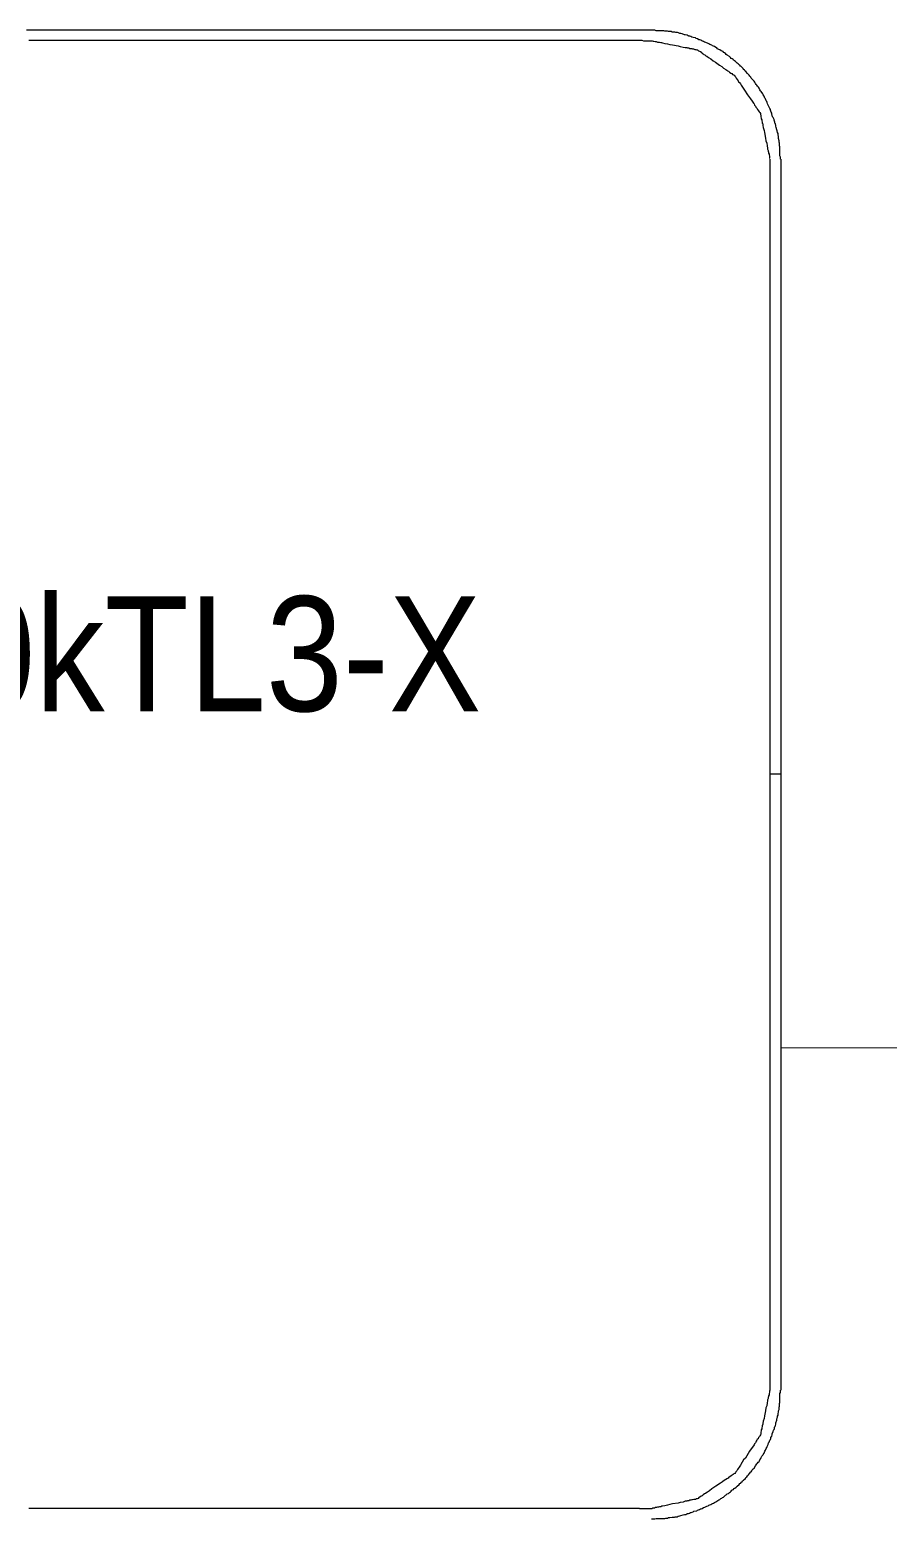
# Model space of a CAD drawing. Header units: millimetres. Extents: x 2497.4 to 2515.8, y 479.1 to 489.2.
# Drawn here: x 2504.8921 to 2505.1421, y 482.148 to 482.5822 of the extents above; entities that cross this region are included whole.
import ezdxf
from ezdxf.enums import TextEntityAlignment as Align

# ---------------------------------------------------------------- set-up
doc = ezdxf.new("R2010")
doc.units = ezdxf.units.MM
doc.linetypes.add('CENTERX2', pattern=[4, 2.5, -0.5, 0.5, -0.5])
doc.styles.add('style1', font='cordia.shx', dxfattribs={"width": 0.9})

# ---------------------------------------------------------------- blocks, each defined once
blk = doc.blocks.new('G$C8D530D04')
blk.add_wipeout([(0.00027, 0), (0, -0.39552), (0.57974, -0.39578), (0.58, 0.03846), (-0.00013, 0.03845), (0, 0.00066)])
at = {"color": 1, "lineweight": 9}
for points in [[(0.3601, 0.03846), (0.3658, 0.03846), (0.3715, 0.03846), (0.37707, 0.03846), (0.37986, 0.03846), (0.38264, 0.03846), (0.38543, 0.03846), (0.38821, 0.03846), (0.391, 0.03846), (0.39365, 0.03846), (0.39644, 0.03846), (0.39909, 0.03846), (0.40174, 0.03846), (0.4044, 0.03846), (0.40705, 0.03846), (0.4097, 0.03846), (0.41235, 0.03846), (0.41501, 0.03846), (0.41766, 0.03846), (0.42018, 0.03846), (0.4227, 0.03846), (0.42535, 0.03846), (0.42787, 0.03846), (0.43039, 0.03846), (0.43291, 0.03846), (0.4353, 0.03846), (0.43782, 0.03846), (0.44021, 0.03846), (0.44259, 0.03846), (0.44511, 0.03846), (0.44737, 0.03846), (0.44976, 0.03846), (0.45214, 0.03846), (0.4544, 0.03846), (0.45678, 0.03846), (0.45904, 0.03846), (0.46129, 0.03846), (0.46355, 0.03846), (0.46567, 0.03846), (0.46793, 0.03846), (0.47005, 0.03846), (0.47217, 0.03846), (0.47429, 0.03846), (0.47642, 0.03846), (0.4784, 0.03846), (0.48053, 0.03846), (0.48252, 0.03846), (0.48451, 0.03846), (0.48636, 0.03846), (0.48835, 0.03846), (0.49021, 0.03846), (0.49207, 0.03846), (0.49392, 0.03846), (0.49578, 0.03846), (0.49764, 0.03846), (0.49936, 0.03846), (0.50108, 0.03846), (0.50281, 0.03846), (0.5044, 0.03846), (0.50613, 0.03846), (0.50772, 0.03846), (0.50931, 0.03846), (0.51077, 0.03846), (0.51236, 0.03846), (0.51382, 0.03846), (0.51528, 0.03846), (0.5166, 0.03846), (0.51806, 0.03846), (0.51939, 0.03846), (0.52071, 0.03846), (0.52191, 0.03846), (0.52324, 0.03846), (0.52443, 0.03846), (0.52562, 0.03846), (0.52668, 0.03846), (0.52774, 0.03846), (0.5288, 0.03846), (0.52987, 0.03846), (0.53093, 0.03846), (0.53186, 0.03846), (0.53278, 0.03846), (0.53358, 0.03846), (0.53437, 0.03846), (0.53517, 0.03846), (0.53597, 0.03846), (0.53676, 0.03846), (0.53743, 0.03846), (0.53796, 0.03846), (0.53862, 0.03846), (0.53915, 0.03846), (0.53968, 0.03846), (0.53995, 0.03846), (0.54034, 0.03846), (0.54074, 0.03846), (0.54114, 0.03846), (0.5414, 0.03846), (0.54167, 0.03846), (0.54194, 0.03846), (0.5422, 0.03846), (0.54233, 0.03846)], [(0.36076, 0.03541), (0.36341, 0.03541), (0.36607, 0.03541), (0.36885, 0.03541), (0.3715, 0.03541), (0.37429, 0.03541), (0.37707, 0.03541), (0.37986, 0.03541), (0.38264, 0.03541), (0.38556, 0.03541), (0.38835, 0.03541), (0.39127, 0.03541), (0.39697, 0.03541), (0.4028, 0.03541), (0.40864, 0.03541), (0.41448, 0.03541), (0.42031, 0.03541), (0.42615, 0.03541), (0.43185, 0.03541), (0.43769, 0.03541), (0.44047, 0.03541), (0.44339, 0.03541), (0.44617, 0.03541), (0.44896, 0.03541), (0.45188, 0.03541), (0.45466, 0.03541), (0.45732, 0.03541), (0.4601, 0.03541), (0.46289, 0.03541), (0.46554, 0.03541), (0.46819, 0.03541), (0.47085, 0.03541), (0.4735, 0.03541), (0.47602, 0.03541), (0.47867, 0.03541), (0.48119, 0.03541), (0.48358, 0.03541), (0.4861, 0.03541), (0.48849, 0.03541), (0.49087, 0.03541), (0.49326, 0.03541), (0.49551, 0.03541), (0.49658, 0.03541), (0.49777, 0.03541), (0.49883, 0.03541), (0.49989, 0.03541), (0.50108, 0.03541), (0.50215, 0.03541), (0.50321, 0.03541), (0.50427, 0.03541), (0.50533, 0.03541), (0.50626, 0.03541), (0.50732, 0.03541), (0.50838, 0.03541), (0.50931, 0.03541), (0.51024, 0.03541), (0.5113, 0.03541), (0.51223, 0.03541), (0.51315, 0.03541), (0.51408, 0.03541), (0.51501, 0.03541), (0.51581, 0.03541), (0.51674, 0.03541), (0.51766, 0.03541), (0.51846, 0.03541), (0.51926, 0.03541), (0.52018, 0.03541), (0.52098, 0.03541), (0.52178, 0.03541), (0.52244, 0.03541), (0.52324, 0.03541), (0.52403, 0.03541), (0.52469, 0.03541), (0.52549, 0.03541), (0.52615, 0.03541), (0.52682, 0.03541), (0.52748, 0.03541), (0.52814, 0.03541), (0.5288, 0.03541), (0.52933, 0.03541), (0.53, 0.03541), (0.53053, 0.03541), (0.53106, 0.03541), (0.53159, 0.03541), (0.53212, 0.03541), (0.53265, 0.03541), (0.53318, 0.03541), (0.53358, 0.03541), (0.53411, 0.03541), (0.53451, 0.03541), (0.53491, 0.03541), (0.53531, 0.03541), (0.5357, 0.03541), (0.53597, 0.03541), (0.53636, 0.03541), (0.53663, 0.03541), (0.53689, 0.03541), (0.53716, 0.03541), (0.53743, 0.03541), (0.53769, 0.03541), (0.53796, 0.03541), (0.53822, 0.03541), (0.53849, 0.03541), (0.53875, 0.03541)], [(0.53875, 0.03541), (0.53902, 0.03541), (0.53942, 0.03541), (0.53995, 0.03528), (0.54021, 0.03528), (0.54048, 0.03528), (0.54074, 0.03528), (0.54101, 0.03528), (0.54127, 0.03528), (0.54154, 0.03528), (0.54194, 0.03528), (0.5422, 0.03528), (0.54247, 0.03528)], [(0.57987, 0.00079), (0.57987, 0.00106), (0.57987, 0.00133), (0.57974, 0.00172), (0.57974, 0.00212), (0.57974, 0.00278), (0.57974, 0.00318), (0.57974, 0.00358), (0.57974, 0.00385), (0.57974, 0.00411), (0.57974, 0.00438), (0.5796, 0.00464), (0.5796, 0.00491), (0.5796, 0.00517), (0.5796, 0.00544), (0.57947, 0.0057), (0.57947, 0.0061), (0.57934, 0.00676), (0.57934, 0.00716), (0.57934, 0.00743), (0.57921, 0.00769), (0.57921, 0.00796), (0.57921, 0.00822), (0.57907, 0.00849), (0.57894, 0.00902), (0.57881, 0.00928), (0.57867, 0.00995), (0.57854, 0.01035), (0.57854, 0.01061), (0.57841, 0.01101), (0.57828, 0.01127), (0.57828, 0.01154), (0.57814, 0.0118), (0.57801, 0.01207), (0.57801, 0.01233), (0.57775, 0.01286), (0.57761, 0.01313), (0.57735, 0.01393), (0.57735, 0.01419), (0.57722, 0.01446), (0.57708, 0.01472), (0.57695, 0.01499), (0.57695, 0.01525), (0.57682, 0.01552), (0.57655, 0.01591), (0.57642, 0.01631), (0.57615, 0.01684), (0.57602, 0.01724), (0.57589, 0.01751), (0.57576, 0.01777), (0.57562, 0.01804), (0.57549, 0.0183), (0.57536, 0.01857), (0.57523, 0.01883), (0.57509, 0.0191), (0.57483, 0.0195), (0.5747, 0.01976), (0.5743, 0.02043), (0.57403, 0.02069), (0.5739, 0.02096), (0.57377, 0.02122), (0.57364, 0.02149), (0.5735, 0.02175), (0.57324, 0.02202), (0.57297, 0.02228), (0.57284, 0.02255), (0.57257, 0.02281), (0.57244, 0.02321), (0.57218, 0.02347), (0.57191, 0.02374), (0.57178, 0.02401), (0.57151, 0.02414), (0.57138, 0.0244), (0.57125, 0.02467), (0.57098, 0.02493), (0.57072, 0.0252), (0.57059, 0.02547), (0.57032, 0.02573), (0.56979, 0.02626), (0.56952, 0.02653), (0.56939, 0.02679), (0.56913, 0.02692), (0.56899, 0.02719), (0.56873, 0.02745), (0.56846, 0.02772), (0.5682, 0.02785), (0.56806, 0.02812), (0.5678, 0.02825), (0.56753, 0.02851), (0.56727, 0.02878), (0.567, 0.02905), (0.56674, 0.02918), (0.56647, 0.02945), (0.56621, 0.02958), (0.56607, 0.02984), (0.56581, 0.02997), (0.56554, 0.03011), (0.56528, 0.03037), (0.56501, 0.03064), (0.56435, 0.03104), (0.56408, 0.0313), (0.56382, 0.03157), (0.56356, 0.0317), (0.56329, 0.03183), (0.56316, 0.0321), (0.56289, 0.03223), (0.56263, 0.03236), (0.56223, 0.03263), (0.56196, 0.03276), (0.56157, 0.03289), (0.5613, 0.03316), (0.56103, 0.03329), (0.56064, 0.03356), (0.56037, 0.03369), (0.56011, 0.03382), (0.55984, 0.03395), (0.55957, 0.03409), (0.55931, 0.03422), (0.55904, 0.03435), (0.55878, 0.03448), (0.55812, 0.03475), (0.55772, 0.03488), (0.55745, 0.03502), (0.55719, 0.03515), (0.55692, 0.03528), (0.55666, 0.03541), (0.55639, 0.03554), (0.55613, 0.03554), (0.55573, 0.03581), (0.55533, 0.03594), (0.55507, 0.03608), (0.5544, 0.03621), (0.55401, 0.03634), (0.55374, 0.03647), (0.55347, 0.03661), (0.55321, 0.03661), (0.55294, 0.03674), (0.55268, 0.03687), (0.55215, 0.037), (0.55188, 0.037), (0.55122, 0.03727), (0.55082, 0.0374), (0.55056, 0.0374), (0.55016, 0.03753), (0.54989, 0.03767), (0.54963, 0.03767), (0.54936, 0.03767), (0.5491, 0.0378), (0.5487, 0.0378), (0.5483, 0.0378), (0.54804, 0.03793), (0.54724, 0.03793), (0.54697, 0.03807), (0.54671, 0.03807), (0.54645, 0.03807), (0.54618, 0.03807), (0.54592, 0.0382), (0.54565, 0.0382), (0.54538, 0.0382), (0.54512, 0.0382), (0.54472, 0.0382), (0.54446, 0.0382), (0.54366, 0.0382), (0.54326, 0.03833), (0.543, 0.03833), (0.54273, 0.03833), (0.54247, 0.03833), (0.54233, 0.03833)], [(0.54247, 0.03528), (0.54273, 0.03515), (0.543, 0.03515), (0.54339, 0.03502), (0.54366, 0.03502), (0.54406, 0.03488), (0.54432, 0.03488), (0.54459, 0.03488), (0.54499, 0.03475), (0.54525, 0.03475), (0.54552, 0.03462), (0.54618, 0.03448), (0.54697, 0.03435), (0.54764, 0.03422), (0.54843, 0.03409), (0.55003, 0.03382), (0.55069, 0.03356), (0.55148, 0.03342), (0.55215, 0.03329), (0.55255, 0.03329), (0.55281, 0.03316), (0.55321, 0.03316), (0.55347, 0.03303), (0.55374, 0.03303), (0.55401, 0.03303), (0.55427, 0.03289), (0.55454, 0.03289), (0.55493, 0.03276), (0.5552, 0.03276), (0.55546, 0.03263), (0.55573, 0.03263), (0.55599, 0.03236), (0.55626, 0.03223), (0.55653, 0.0321), (0.55692, 0.03183), (0.55705, 0.03157), (0.55732, 0.03143), (0.55759, 0.0313), (0.55785, 0.03117), (0.55812, 0.0309), (0.55838, 0.03077), (0.55891, 0.03037), (0.55957, 0.02997), (0.56024, 0.02945), (0.5609, 0.02905), (0.5621, 0.02812), (0.56276, 0.02772), (0.56329, 0.02732), (0.56395, 0.02692), (0.56422, 0.02666), (0.56448, 0.02653), (0.56475, 0.02639), (0.56501, 0.02613), (0.56541, 0.02586), (0.56568, 0.02573), (0.56594, 0.02547), (0.56621, 0.02533), (0.56647, 0.0252), (0.56661, 0.02493), (0.56687, 0.02467), (0.567, 0.0244), (0.56727, 0.02401), (0.56753, 0.02361), (0.56767, 0.02334), (0.56793, 0.02308), (0.5682, 0.02268), (0.56846, 0.02228), (0.5686, 0.02202), (0.56899, 0.02149), (0.56939, 0.02082), (0.57032, 0.0195), (0.57111, 0.0183), (0.57164, 0.01764), (0.57204, 0.01711), (0.57218, 0.01684), (0.57231, 0.01645), (0.57257, 0.01618), (0.57271, 0.01591), (0.5731, 0.01552), (0.57324, 0.01525), (0.5735, 0.01485), (0.57364, 0.01459), (0.5739, 0.01432), (0.57403, 0.01406), (0.57403, 0.01379), (0.57417, 0.01353), (0.57417, 0.01313), (0.5743, 0.01273), (0.5743, 0.01247), (0.57443, 0.0122), (0.57443, 0.01194), (0.57456, 0.01154), (0.57456, 0.01127), (0.5747, 0.01101), (0.5747, 0.01061), (0.57483, 0.00995), (0.57509, 0.00915), (0.57523, 0.00849), (0.57549, 0.0069), (0.57562, 0.0061), (0.57589, 0.00544), (0.57602, 0.00464), (0.57615, 0.00398), (0.57615, 0.00371), (0.57629, 0.00332), (0.57629, 0.00305), (0.57642, 0.00278), (0.57642, 0.00252), (0.57655, 0.00225), (0.57655, 0.00199), (0.57669, 0.00159), (0.57669, 0.00133), (0.57669, 0.00106), (0.57682, 0.00093)], [(0.57682, 0.00079), (0.57682, 0.00053), (0.57682, 0.00026), (0.57682, 0), (0.57682, -0.00027), (0.57682, -0.00053), (0.57682, -0.0008), (0.57682, -0.00106)], [(0.58, 0.00079), (0.58, 0.00053), (0.58, 0.00026), (0.58, 0), (0.58, -0.00027), (0.58, -0.00053), (0.58, -0.0008), (0.58, -0.00106), (0.58, -0.00146), (0.58, -0.00186), (0.58, -0.00225), (0.58, -0.00279), (0.58, -0.00318), (0.58, -0.00371), (0.58, -0.00425), (0.58, -0.00478), (0.58, -0.00544), (0.58, -0.00597), (0.58, -0.00663), (0.58, -0.0073), (0.58, -0.00809), (0.58, -0.00875), (0.58, -0.00955), (0.58, -0.01035), (0.58, -0.01114), (0.58, -0.01194), (0.58, -0.01287), (0.58, -0.01366), (0.58, -0.01459), (0.58, -0.01552), (0.58, -0.01645), (0.58, -0.01751), (0.58, -0.01844), (0.58, -0.0195), (0.58, -0.02056), (0.58, -0.02162), (0.58, -0.02268), (0.58, -0.02388), (0.58, -0.02494), (0.58, -0.02613), (0.58, -0.02732), (0.58, -0.02852), (0.58, -0.02984), (0.58, -0.03104), (0.58, -0.03236), (0.58, -0.03356), (0.58, -0.03488), (0.58, -0.03621), (0.58, -0.03754), (0.58, -0.03899), (0.58, -0.04032), (0.58, -0.04178), (0.58, -0.04324), (0.58, -0.0447), (0.58, -0.04616), (0.58, -0.04762), (0.58, -0.04908), (0.58, -0.05067), (0.58, -0.05213), (0.58, -0.05372), (0.58, -0.05531), (0.58, -0.0569), (0.58, -0.05849), (0.58, -0.06008), (0.58, -0.06168), (0.58, -0.0634), (0.58, -0.06499), (0.58, -0.06672), (0.58, -0.06844), (0.58, -0.07016), (0.58, -0.07189), (0.58, -0.07361), (0.58, -0.07534), (0.58, -0.07706), (0.58, -0.07879), (0.58, -0.08064), (0.58, -0.0825), (0.58, -0.08422), (0.58, -0.08608), (0.58, -0.08794), (0.58, -0.08979), (0.58, -0.09165), (0.58, -0.09351), (0.58, -0.09722), (0.58, -0.10107), (0.58, -0.10492), (0.58, -0.10889), (0.58, -0.11274), (0.58, -0.11672), (0.58, -0.1207), (0.58, -0.12468), (0.58, -0.12879), (0.58, -0.1329), (0.58, -0.13688), (0.58, -0.14099), (0.58, -0.14524), (0.58, -0.14935), (0.58, -0.15346), (0.58, -0.16182), (0.58, -0.1703), (0.58, -0.17866), (0.58, -0.18702), (0.58, -0.1955), (0.58, -0.20386), (0.58, -0.20797), (0.58, -0.21208), (0.58, -0.21633), (0.58, -0.22044), (0.58, -0.22442), (0.58, -0.22853), (0.58, -0.23264), (0.58, -0.23662), (0.58, -0.2406), (0.58, -0.24458), (0.58, -0.24843), (0.58, -0.25241), (0.58, -0.25625), (0.58, -0.2601), (0.58, -0.26381), (0.58, -0.26567), (0.58, -0.26753), (0.58, -0.26938), (0.58, -0.27124), (0.58, -0.2731), (0.58, -0.27482), (0.58, -0.27668), (0.58, -0.27854), (0.58, -0.28026), (0.58, -0.28198), (0.58, -0.28371), (0.58, -0.28543), (0.58, -0.28716), (0.58, -0.28888), (0.58, -0.29061), (0.58, -0.29233), (0.58, -0.29392), (0.58, -0.29564), (0.58, -0.29724), (0.58, -0.29883), (0.58, -0.30042), (0.58, -0.30201), (0.58, -0.3036), (0.58, -0.3052), (0.58, -0.30665), (0.58, -0.30825), (0.58, -0.3097), (0.58, -0.31116), (0.58, -0.31262), (0.58, -0.31408), (0.58, -0.31554), (0.58, -0.317), (0.58, -0.31832), (0.58, -0.31978), (0.58, -0.32111), (0.58, -0.32244), (0.58, -0.32376), (0.58, -0.32496), (0.58, -0.32628), (0.58, -0.32748), (0.58, -0.3288), (0.58, -0.33), (0.58, -0.33119), (0.58, -0.33239), (0.58, -0.33345), (0.58, -0.33464), (0.58, -0.3357), (0.58, -0.33676), (0.58, -0.33782), (0.58, -0.33888), (0.58, -0.33981), (0.58, -0.34087), (0.58, -0.3418), (0.58, -0.34273), (0.58, -0.34366), (0.58, -0.34445), (0.58, -0.34538), (0.58, -0.34618), (0.58, -0.34698), (0.58, -0.34777), (0.58, -0.34857), (0.58, -0.34923), (0.58, -0.35003), (0.58, -0.35069), (0.58, -0.35122), (0.58, -0.35188), (0.58, -0.35255), (0.58, -0.35308), (0.58, -0.35361), (0.58, -0.35414), (0.58, -0.35454), (0.58, -0.35507), (0.58, -0.35546), (0.58, -0.35586), (0.58, -0.35626), (0.58, -0.35652), (0.58, -0.35679), (0.58, -0.35705), (0.58, -0.35732), (0.58, -0.35759), (0.58, -0.35785), (0.58, -0.35812)], [(0.57682, -0.00106), (0.57682, -0.00133), (0.57682, -0.00159), (0.57682, -0.00186), (0.57682, -0.00212), (0.57682, -0.00239), (0.57682, -0.00265), (0.57682, -0.00292), (0.57682, -0.00332), (0.57682, -0.00358), (0.57682, -0.00385), (0.57682, -0.00425), (0.57682, -0.00451), (0.57682, -0.00478), (0.57682, -0.00517), (0.57682, -0.00557), (0.57682, -0.00584), (0.57682, -0.00624), (0.57682, -0.00663), (0.57682, -0.00703), (0.57682, -0.00743), (0.57682, -0.00783), (0.57682, -0.00836), (0.57682, -0.00875), (0.57682, -0.00915), (0.57682, -0.00968), (0.57682, -0.01021), (0.57682, -0.01061), (0.57682, -0.01114), (0.57682, -0.01167), (0.57682, -0.0122), (0.57682, -0.01273), (0.57682, -0.01326), (0.57682, -0.01393), (0.57682, -0.01446), (0.57682, -0.01499), (0.57682, -0.01565), (0.57682, -0.01631), (0.57682, -0.01751), (0.57682, -0.01884), (0.57682, -0.02016), (0.57682, -0.02149), (0.57682, -0.02295), (0.57682, -0.02427), (0.57682, -0.02573), (0.57682, -0.02732), (0.57682, -0.02892), (0.57682, -0.03037), (0.57682, -0.0321), (0.57682, -0.03369), (0.57682, -0.03528), (0.57682, -0.03701), (0.57682, -0.03873), (0.57682, -0.04045), (0.57682, -0.04231), (0.57682, -0.04404), (0.57682, -0.04589), (0.57682, -0.04775), (0.57682, -0.04961), (0.57682, -0.05146), (0.57682, -0.05345), (0.57682, -0.05531), (0.57682, -0.0573), (0.57682, -0.05929), (0.57682, -0.06115), (0.57682, -0.06314), (0.57682, -0.06512), (0.57682, -0.06725), (0.57682, -0.06924), (0.57682, -0.07335), (0.57682, -0.07746), (0.57682, -0.08157), (0.57682, -0.08979), (0.57682, -0.09815), (0.57682, -0.10226), (0.57682, -0.10638), (0.57682, -0.11049), (0.57682, -0.11248), (0.57682, -0.11446), (0.57682, -0.11645), (0.57682, -0.11845), (0.57682, -0.12043), (0.57682, -0.12242), (0.57682, -0.12441), (0.57682, -0.12627), (0.57682, -0.12826), (0.57682, -0.13012), (0.57682, -0.13197), (0.57682, -0.13383), (0.57682, -0.13569), (0.57682, -0.13741), (0.57682, -0.13914), (0.57682, -0.14099), (0.57682, -0.14272), (0.57682, -0.14431), (0.57682, -0.14603), (0.57682, -0.14762), (0.57682, -0.14922), (0.57682, -0.15081), (0.57682, -0.1524), (0.57682, -0.15386), (0.57682, -0.15532), (0.57682, -0.15678), (0.57682, -0.15823), (0.57682, -0.15956), (0.57682, -0.16089), (0.57682, -0.16221), (0.57682, -0.16341), (0.57682, -0.16407), (0.57682, -0.1646), (0.57682, -0.16526), (0.57682, -0.16579), (0.57682, -0.16633), (0.57682, -0.16699), (0.57682, -0.16752), (0.57682, -0.16805), (0.57682, -0.16858), (0.57682, -0.16898), (0.57682, -0.16951), (0.57682, -0.17004), (0.57682, -0.17044), (0.57682, -0.17097), (0.57682, -0.17137), (0.57682, -0.1719), (0.57682, -0.17229), (0.57682, -0.17269), (0.57682, -0.17309), (0.57682, -0.17349), (0.57682, -0.17389), (0.57682, -0.17415), (0.57682, -0.17455), (0.57682, -0.17481), (0.57682, -0.17521), (0.57682, -0.17548), (0.57682, -0.17574), (0.57682, -0.17601), (0.57682, -0.17627), (0.57682, -0.17654), (0.57682, -0.1768), (0.57682, -0.17707), (0.57682, -0.17747), (0.57682, -0.17773), (0.57682, -0.178), (0.57682, -0.17826), (0.57682, -0.17853)], [(0.57801, -0.17853), (0.57775, -0.17853), (0.57735, -0.17853), (0.57708, -0.17853), (0.57682, -0.17853)], [(0.57682, -0.17853), (0.57682, -0.17879), (0.57682, -0.17906), (0.57682, -0.17932), (0.57682, -0.17959), (0.57682, -0.17985), (0.57682, -0.18012), (0.57682, -0.18039), (0.57682, -0.18078), (0.57682, -0.18105), (0.57682, -0.18131), (0.57682, -0.18171), (0.57682, -0.18198), (0.57682, -0.18224), (0.57682, -0.18264), (0.57682, -0.1829), (0.57682, -0.1833), (0.57682, -0.1837), (0.57682, -0.1841), (0.57682, -0.1845), (0.57682, -0.18489), (0.57682, -0.18529), (0.57682, -0.18582), (0.57682, -0.18622), (0.57682, -0.18662), (0.57682, -0.18715), (0.57682, -0.18768), (0.57682, -0.18808), (0.57682, -0.18861), (0.57682, -0.18914), (0.57682, -0.18967), (0.57682, -0.1902), (0.57682, -0.19073), (0.57682, -0.19139), (0.57682, -0.19192), (0.57682, -0.19245), (0.57682, -0.19312), (0.57682, -0.19378), (0.57682, -0.19498), (0.57682, -0.1963), (0.57682, -0.19763), (0.57682, -0.19895), (0.57682, -0.20041), (0.57682, -0.20174), (0.57682, -0.20333), (0.57682, -0.20479), (0.57682, -0.20638), (0.57682, -0.20797), (0.57682, -0.20956), (0.57682, -0.21116), (0.57682, -0.21288), (0.57682, -0.21447), (0.57682, -0.2162), (0.57682, -0.21805), (0.57682, -0.21978), (0.57682, -0.22163), (0.57682, -0.22336), (0.57682, -0.22522), (0.57682, -0.22707), (0.57682, -0.22906), (0.57682, -0.23092), (0.57682, -0.23278), (0.57682, -0.23477), (0.57682, -0.23676), (0.57682, -0.23874), (0.57682, -0.24073), (0.57682, -0.24272), (0.57682, -0.24471), (0.57682, -0.2467), (0.57682, -0.25082), (0.57682, -0.25493), (0.57682, -0.25904), (0.57682, -0.26739), (0.57682, -0.27575), (0.57682, -0.27986), (0.57682, -0.28397), (0.57682, -0.28808), (0.57682, -0.29007), (0.57682, -0.29206), (0.57682, -0.29405), (0.57682, -0.29604), (0.57682, -0.29803), (0.57682, -0.30002), (0.57682, -0.30188), (0.57682, -0.30387), (0.57682, -0.30572), (0.57682, -0.30771), (0.57682, -0.30957), (0.57682, -0.31143), (0.57682, -0.31315), (0.57682, -0.31501), (0.57682, -0.31673), (0.57682, -0.31859), (0.57682, -0.32032), (0.57682, -0.32191), (0.57682, -0.32363), (0.57682, -0.32522), (0.57682, -0.32681), (0.57682, -0.32841), (0.57682, -0.33), (0.57682, -0.33146), (0.57682, -0.33292), (0.57682, -0.33437), (0.57682, -0.33583), (0.57682, -0.33716), (0.57682, -0.33849), (0.57682, -0.33981), (0.57682, -0.34101), (0.57682, -0.34167), (0.57682, -0.3422), (0.57682, -0.34286), (0.57682, -0.34339), (0.57682, -0.34392), (0.57682, -0.34459), (0.57682, -0.34512), (0.57682, -0.34565), (0.57682, -0.34618), (0.57682, -0.34658), (0.57682, -0.34711), (0.57682, -0.34764), (0.57682, -0.34804), (0.57682, -0.34857), (0.57682, -0.34896), (0.57682, -0.34949), (0.57682, -0.34989), (0.57682, -0.35029), (0.57682, -0.35069), (0.57682, -0.35109), (0.57682, -0.35148), (0.57682, -0.35175), (0.57682, -0.35215), (0.57682, -0.35255), (0.57682, -0.35281), (0.57682, -0.35308), (0.57682, -0.35334), (0.57682, -0.35374), (0.57682, -0.354), (0.57682, -0.3544), (0.57682, -0.35467), (0.57682, -0.35507), (0.57682, -0.35546), (0.57682, -0.35573), (0.57682, -0.35599), (0.57682, -0.35613)], [(0.58, -0.17853), (0.57974, -0.17853), (0.57934, -0.17853), (0.57907, -0.17853), (0.57867, -0.17853), (0.57841, -0.17853), (0.57814, -0.17853), (0.57801, -0.17853)], [(0.54233, -0.39565), (0.5426, -0.39565), (0.54286, -0.39565), (0.54326, -0.39565), (0.54366, -0.39552), (0.54446, -0.39552), (0.54472, -0.39552), (0.54512, -0.39552), (0.54538, -0.39552), (0.54565, -0.39552), (0.54592, -0.39552), (0.54618, -0.39552), (0.54645, -0.39539), (0.54671, -0.39539), (0.54697, -0.39539), (0.54724, -0.39525), (0.54764, -0.39525), (0.5483, -0.39512), (0.5487, -0.39512), (0.54896, -0.39512), (0.54923, -0.39499), (0.5495, -0.39499), (0.54976, -0.39499), (0.55003, -0.39486), (0.55056, -0.39472), (0.55082, -0.39459), (0.55148, -0.39446), (0.55188, -0.39433), (0.55228, -0.39433), (0.55255, -0.39419), (0.55281, -0.39406), (0.55308, -0.39406), (0.55334, -0.39393), (0.55361, -0.39379), (0.55387, -0.39379), (0.5544, -0.39353), (0.55467, -0.3934), (0.55546, -0.39327), (0.55573, -0.39313), (0.55599, -0.393), (0.55626, -0.39287), (0.55653, -0.39273), (0.55679, -0.39273), (0.55705, -0.3926), (0.55745, -0.39234), (0.55785, -0.3922), (0.55838, -0.39194), (0.55878, -0.39181), (0.55904, -0.39167), (0.55931, -0.39154), (0.55957, -0.39141), (0.55984, -0.39128), (0.56011, -0.39114), (0.56037, -0.39101), (0.56064, -0.39088), (0.56103, -0.39061), (0.5613, -0.39048), (0.56196, -0.39008), (0.56223, -0.38995), (0.56249, -0.38968), (0.56276, -0.38955), (0.56302, -0.38942), (0.56329, -0.38929), (0.56356, -0.38902), (0.56382, -0.38875), (0.56408, -0.38862), (0.56435, -0.38836), (0.56475, -0.38822), (0.56501, -0.38796), (0.56528, -0.38769), (0.56554, -0.38756), (0.56568, -0.3873), (0.56594, -0.38716), (0.56621, -0.38703), (0.56634, -0.38676), (0.56661, -0.38663), (0.567, -0.38637), (0.56727, -0.3861), (0.5678, -0.38557), (0.56806, -0.38531), (0.56833, -0.38517), (0.56846, -0.38491), (0.56873, -0.38478), (0.56886, -0.38451), (0.56913, -0.38438), (0.56926, -0.38411), (0.56966, -0.38385), (0.56979, -0.38358), (0.57005, -0.38332), (0.57032, -0.38305), (0.57059, -0.38279), (0.57072, -0.38252), (0.57098, -0.38226), (0.57111, -0.38199), (0.57138, -0.38186), (0.57151, -0.38159), (0.57164, -0.38133), (0.57191, -0.38106), (0.57218, -0.3808), (0.57257, -0.38013), (0.57284, -0.37987), (0.57297, -0.3796), (0.57324, -0.37934), (0.57337, -0.37907), (0.57364, -0.37894), (0.57377, -0.37868), (0.5739, -0.37841), (0.57417, -0.37801), (0.5743, -0.37775), (0.57443, -0.37735), (0.5747, -0.37708), (0.57483, -0.37682), (0.57509, -0.37642), (0.57523, -0.37615), (0.57536, -0.37589), (0.57549, -0.37562), (0.57562, -0.37536), (0.57576, -0.37509), (0.57589, -0.37483), (0.57602, -0.37456), (0.57629, -0.3739), (0.57642, -0.3735), (0.57655, -0.37324), (0.57669, -0.37297), (0.57682, -0.37271), (0.57695, -0.37244), (0.57708, -0.37218), (0.57708, -0.37191), (0.57735, -0.37151), (0.57748, -0.37111), (0.57748, -0.37085), (0.57775, -0.37019), (0.57788, -0.36979), (0.57801, -0.36952), (0.57814, -0.36926), (0.57814, -0.36899), (0.57828, -0.36873), (0.57841, -0.36846), (0.57854, -0.36793), (0.57854, -0.36767), (0.57881, -0.36687), (0.57881, -0.36661), (0.57894, -0.36621), (0.57907, -0.36594), (0.57907, -0.36568), (0.57921, -0.36541), (0.57921, -0.36515), (0.57921, -0.36488), (0.57934, -0.36448), (0.57934, -0.36408), (0.57947, -0.36369), (0.57947, -0.36302), (0.5796, -0.36276), (0.5796, -0.36249), (0.5796, -0.36223), (0.5796, -0.36196), (0.57974, -0.3617), (0.57974, -0.36143), (0.57974, -0.36117), (0.57974, -0.3609), (0.57974, -0.3605), (0.57974, -0.36011), (0.57974, -0.35944), (0.57974, -0.35905), (0.57987, -0.35878), (0.57987, -0.35851), (0.57987, -0.35825), (0.57987, -0.35812)], [(0.57682, -0.35812), (0.57669, -0.35838), (0.57669, -0.35865), (0.57655, -0.35905), (0.57655, -0.35944), (0.57642, -0.35971), (0.57642, -0.35997), (0.57629, -0.36024), (0.57629, -0.3605), (0.57615, -0.3609), (0.57615, -0.36117), (0.57602, -0.36183), (0.57589, -0.36263), (0.57562, -0.36329), (0.57549, -0.36408), (0.57523, -0.36554), (0.57509, -0.36634), (0.57483, -0.36714), (0.5747, -0.3678), (0.5747, -0.36806), (0.57456, -0.36846), (0.57456, -0.36873), (0.57443, -0.36912), (0.57443, -0.36939), (0.5743, -0.36966), (0.5743, -0.36992), (0.57417, -0.37032), (0.57417, -0.37058), (0.57417, -0.37085), (0.57403, -0.37111), (0.5739, -0.37138), (0.57377, -0.37165), (0.5735, -0.37191), (0.57337, -0.37231), (0.5731, -0.37244), (0.57297, -0.37271), (0.57284, -0.37297), (0.57271, -0.37324), (0.57257, -0.3735), (0.57231, -0.37377), (0.57218, -0.37403), (0.57178, -0.3747), (0.57138, -0.37523), (0.57085, -0.37589), (0.57045, -0.37655), (0.56966, -0.37788), (0.56913, -0.37841), (0.56873, -0.37907), (0.56833, -0.37973), (0.5682, -0.38), (0.56806, -0.38027), (0.5678, -0.38053), (0.56753, -0.38093), (0.5674, -0.38119), (0.56714, -0.38159), (0.56687, -0.38186), (0.56674, -0.38212), (0.56661, -0.38239), (0.56634, -0.38252), (0.56607, -0.38265), (0.56581, -0.38292), (0.56554, -0.38305), (0.56515, -0.38332), (0.56488, -0.38345), (0.56462, -0.38371), (0.56422, -0.38398), (0.56382, -0.38425), (0.56356, -0.38438), (0.56302, -0.38478), (0.56236, -0.38517), (0.56103, -0.3861), (0.55984, -0.3869), (0.55918, -0.38743), (0.55865, -0.38783), (0.55838, -0.38796), (0.55799, -0.38822), (0.55772, -0.38836), (0.55732, -0.38862), (0.55705, -0.38889), (0.55679, -0.38902), (0.55639, -0.38929), (0.55613, -0.38942), (0.55586, -0.38968), (0.5556, -0.38982), (0.55533, -0.38982), (0.55507, -0.38995), (0.55467, -0.38995), (0.55427, -0.39008), (0.55401, -0.39008), (0.55374, -0.39021), (0.55347, -0.39021), (0.55321, -0.39035), (0.55281, -0.39035), (0.55255, -0.39048), (0.55215, -0.39048), (0.55148, -0.39074), (0.55069, -0.39088), (0.55003, -0.39101), (0.54843, -0.39128), (0.54764, -0.39141), (0.54697, -0.39167), (0.54618, -0.39181), (0.54552, -0.39194), (0.54525, -0.39194), (0.54499, -0.39207), (0.54459, -0.39207), (0.54432, -0.3922), (0.54406, -0.3922), (0.54379, -0.39234), (0.54339, -0.39234), (0.54313, -0.39247), (0.54286, -0.39247), (0.5426, -0.39247), (0.54247, -0.3926)], [(0.57682, -0.35613), (0.57682, -0.35639), (0.57682, -0.35679), (0.57682, -0.35705), (0.57682, -0.35732), (0.57682, -0.35759), (0.57682, -0.35785), (0.57682, -0.35812)], [(0.53875, -0.3926), (0.53849, -0.3926), (0.53822, -0.3926), (0.53796, -0.3926), (0.53769, -0.3926), (0.53743, -0.3926), (0.53716, -0.3926), (0.53689, -0.3926), (0.53663, -0.3926), (0.53636, -0.3926), (0.53597, -0.3926), (0.5357, -0.3926), (0.53531, -0.3926), (0.53491, -0.3926), (0.53451, -0.3926), (0.53411, -0.3926), (0.53358, -0.3926), (0.53318, -0.3926), (0.53265, -0.3926), (0.53212, -0.3926), (0.53159, -0.3926), (0.53106, -0.3926), (0.53053, -0.3926), (0.53, -0.3926), (0.52933, -0.3926), (0.5288, -0.3926), (0.52814, -0.3926), (0.52748, -0.3926), (0.52682, -0.3926), (0.52615, -0.3926), (0.52549, -0.3926), (0.52469, -0.3926), (0.52403, -0.3926), (0.52324, -0.3926), (0.52244, -0.3926), (0.52178, -0.3926), (0.52098, -0.3926), (0.52018, -0.3926), (0.51926, -0.3926), (0.51846, -0.3926), (0.51766, -0.3926), (0.51674, -0.3926), (0.51581, -0.3926), (0.51501, -0.3926), (0.51408, -0.3926), (0.51315, -0.3926), (0.51223, -0.3926), (0.5113, -0.3926), (0.51024, -0.3926), (0.50931, -0.3926), (0.50838, -0.3926), (0.50732, -0.3926), (0.50626, -0.3926), (0.50533, -0.3926), (0.50427, -0.3926), (0.50321, -0.3926), (0.50215, -0.3926), (0.50108, -0.3926), (0.49989, -0.3926), (0.49883, -0.3926), (0.49777, -0.3926), (0.49658, -0.3926), (0.49551, -0.3926), (0.49326, -0.3926), (0.49087, -0.3926), (0.48849, -0.3926), (0.4861, -0.3926), (0.48358, -0.3926), (0.48119, -0.3926), (0.47867, -0.3926), (0.47602, -0.3926), (0.4735, -0.3926), (0.47085, -0.3926), (0.46819, -0.3926), (0.46554, -0.3926), (0.46289, -0.3926), (0.4601, -0.3926), (0.45732, -0.3926), (0.45466, -0.3926), (0.45188, -0.3926), (0.44896, -0.3926), (0.44617, -0.3926), (0.44339, -0.3926), (0.44047, -0.3926), (0.43769, -0.3926), (0.43185, -0.3926), (0.42615, -0.3926), (0.42031, -0.3926), (0.41448, -0.3926), (0.40864, -0.3926), (0.4028, -0.3926), (0.39697, -0.3926), (0.39127, -0.3926), (0.38835, -0.3926), (0.38556, -0.3926), (0.38264, -0.3926), (0.37986, -0.3926), (0.37707, -0.3926), (0.37429, -0.3926), (0.3715, -0.3926), (0.36885, -0.3926), (0.36607, -0.3926), (0.36341, -0.3926), (0.36076, -0.3926)], [(0.54247, -0.39273), (0.5422, -0.39273), (0.54194, -0.39273), (0.5414, -0.39273), (0.54114, -0.39273), (0.54087, -0.39273), (0.54061, -0.39273), (0.54034, -0.39273), (0.54008, -0.39273), (0.53981, -0.39273), (0.53942, -0.39273), (0.53915, -0.39273), (0.53889, -0.39273), (0.53875, -0.39273)]]:
    blk.add_lwpolyline(points, dxfattribs=at)

msp = doc.modelspace()

# ---------------------------------------------------------------- linework, layer by layer
at = {"color": 8, "linetype": 'CENTERX2', "ltscale": 0.05, "transparency": 33554636}
msp.add_lwpolyline([(2501.6585, 482.28557), (2506.6977, 482.28557)], dxfattribs=at)

# ---------------------------------------------------------------- wipeouts: each hides what was drawn before it
at = {"color": 3}
msp.add_wipeout([(2499.5835, 482.52557), (2499.5835, 482.47557), (2506.65849, 482.47557), (2506.65849, 482.52557)], dxfattribs=at)

# ---------------------------------------------------------------- next in the draw order: wipeouts: each hides what was drawn before it
msp.add_wipeout([(2504.08351, 482.33557), (2504.08351, 482.28557), (2505.55851, 482.28557), (2505.55851, 482.33557)], dxfattribs=at)

# ---------------------------------------------------------------- next in the draw order: block references
msp.add_blockref('G$C8D530D04', (2504.53106, 482.54371))

# ---------------------------------------------------------------- next in the draw order: texts
at = {"color": 2, "style": 'style1', "width": 0.9}
msp.add_text('GROWATT 40kTL3-X', height=0.0335159, dxfattribs=at).set_placement((2504.82758, 482.4003), align=Align.MIDDLE_CENTER)

doc.saveas('drawing.dxf')
